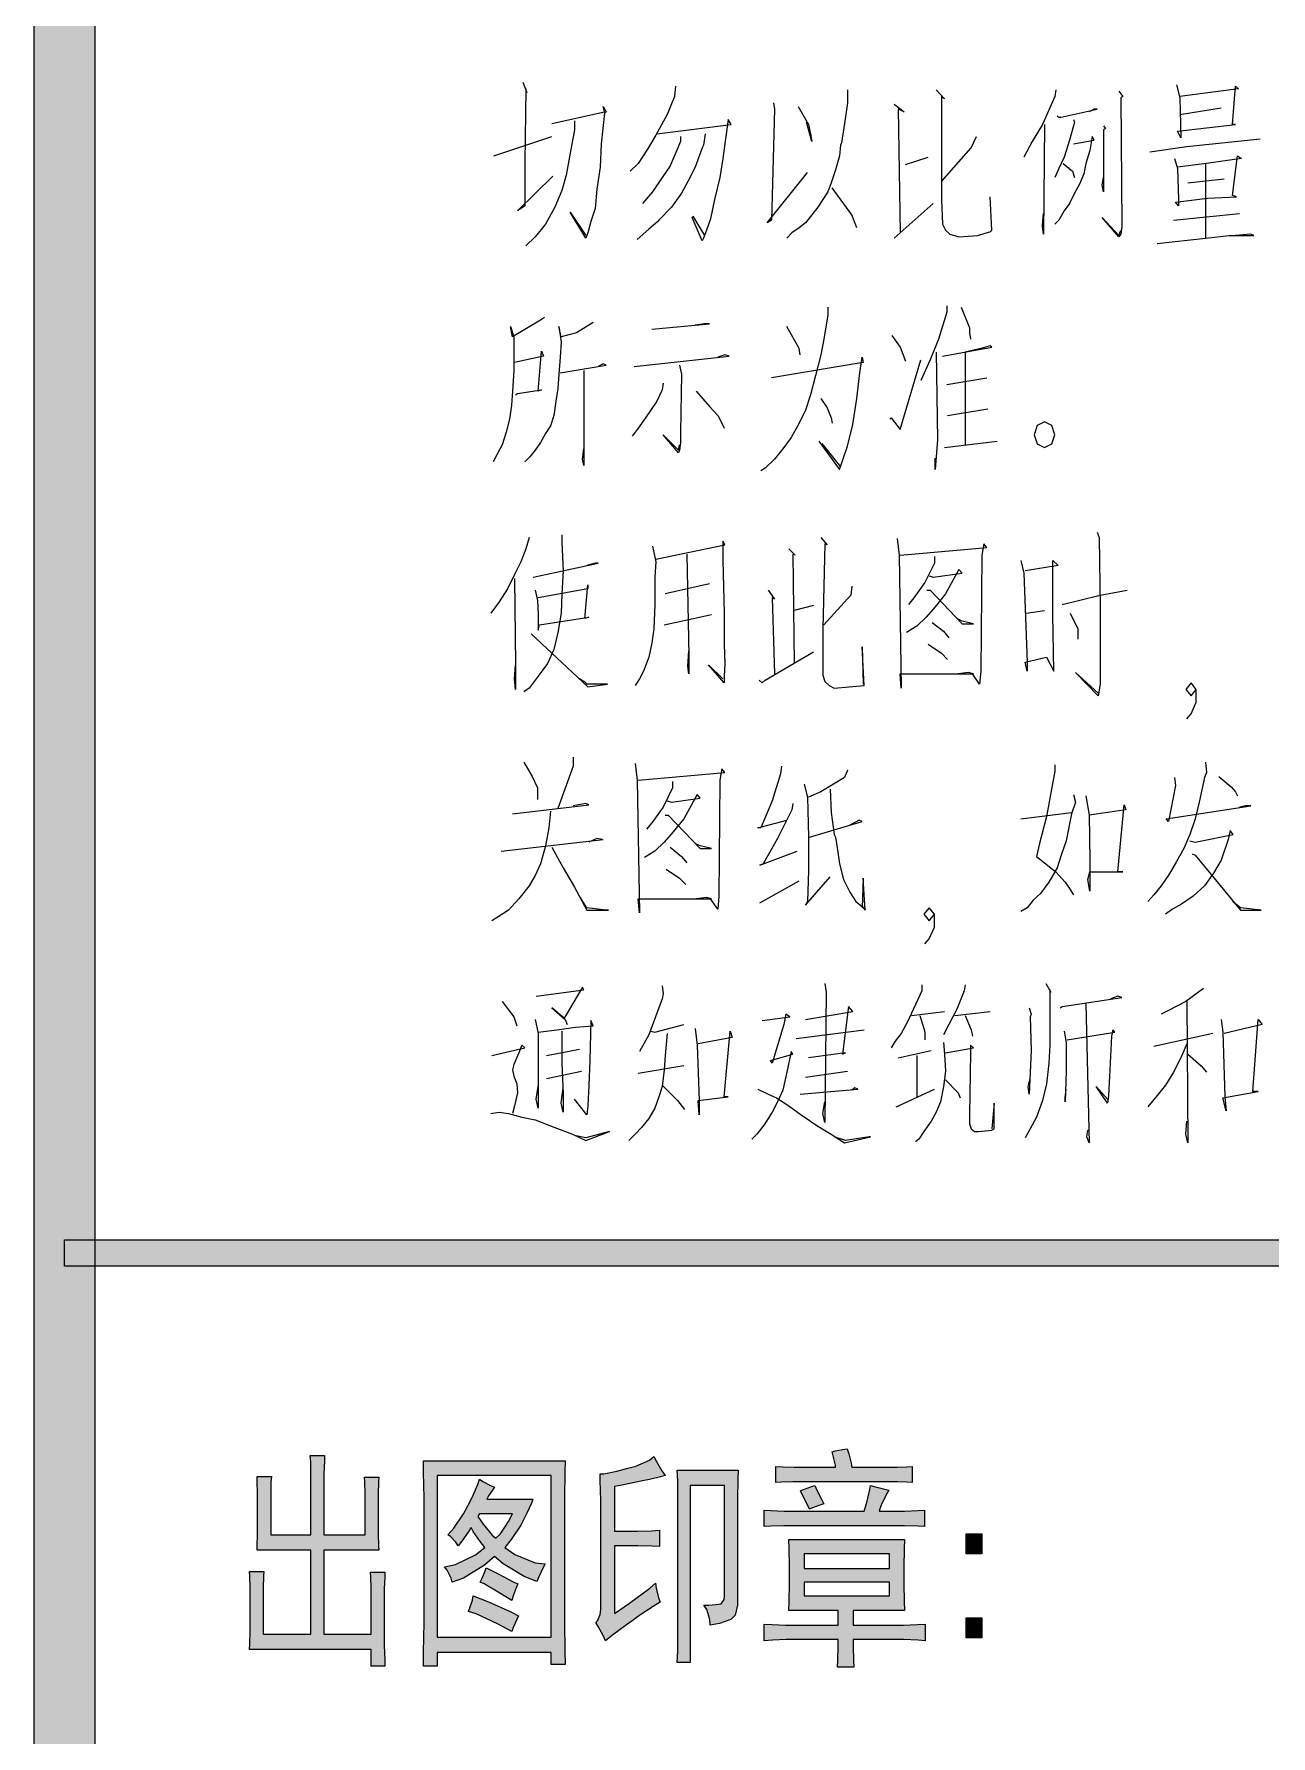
# Model space of a CAD drawing. Header units: millimetres. Extents: x 0 to 829, y 0 to 586.
# Drawn here: x 769.46 to 789.53, y 409.84 to 437.45 of the extents above; entities that cross this region are included whole.
import ezdxf

# ---------------------------------------------------------------- set-up
doc = ezdxf.new("R2010")
doc.units = ezdxf.units.MM

msp = doc.modelspace()

# ---------------------------------------------------------------- hatches: boundary and pattern name
h = msp.add_hatch(color=0)
h.dxf.hatch_style = 2
h.paths.add_polyline_path([(770.449028, 9.860139), (769.464778, 9.860139), (769.464778, 575.772139), (770.449028, 575.772139)])
h = msp.add_hatch(color=0)
h.dxf.hatch_style = 2
h.paths.add_polyline_path([(769.958667, 417.466639), (769.958667, 417.889972), (819.294639, 417.889972), (819.294639, 417.466639)])
h = msp.add_hatch(color=0)
h.dxf.hatch_style = 2
h.paths.add_polyline_path([(782.651611, 414.499778), (782.679833, 414.418639), (782.718639, 414.270472), (782.729222, 414.203444), (783.385389, 414.203444), (783.463, 414.203444), (783.62175, 414.2105), (783.706417, 414.217556), (783.706417, 413.952972), (783.62175, 413.960028), (783.466528, 413.967083), (783.395972, 413.967083), (781.8755, 413.967083), (781.773194, 413.967083), (781.586222, 413.960028), (781.4945, 413.952972), (781.4945, 414.217556), (781.607389, 414.2105), (781.790833, 414.203444), (781.861389, 414.203444), (782.461111, 414.203444), (782.461111, 414.238722), (782.432889, 414.365722), (782.408194, 414.453917), (782.457583, 414.468028), (782.577528, 414.492722)])
h = msp.add_hatch(color=0)
h.dxf.hatch_style = 2
h.paths.add_polyline_path([(773.313583, 414.055278), (773.306528, 413.960028), (773.303, 413.780111), (773.303, 413.698972), (773.303, 413.106306), (773.955639, 413.106306), (773.955639, 413.981194), (773.955639, 414.0835), (773.952111, 414.291639), (773.945056, 414.393944), (774.177889, 414.393944), (774.174361, 414.30575), (774.167306, 414.097611), (774.167306, 413.981194), (774.167306, 413.106306), (774.834056, 413.106306), (774.834056, 413.656639), (774.834056, 413.773056), (774.827, 413.967083), (774.823472, 414.041167), (775.056306, 414.041167), (775.04925, 413.967083), (775.045722, 413.766), (775.045722, 413.639), (775.045722, 413.240361), (775.045722, 413.123944), (775.04925, 412.929917), (775.056306, 412.855833), (774.167306, 412.855833), (774.167306, 411.494111), (774.932833, 411.494111), (774.932833, 412.115), (774.932833, 412.227889), (774.929306, 412.418389), (774.92225, 412.499528), (775.155083, 412.499528), (775.151556, 412.418389), (775.1445, 412.234944), (775.1445, 412.129111), (775.1445, 411.462361), (775.1445, 411.317722), (775.151556, 411.070778), (775.155083, 410.975528), (774.932833, 410.975528), (774.932833, 411.243639), (772.957278, 411.243639), (772.964333, 411.331833), (772.967861, 411.547028), (772.967861, 411.6705), (772.967861, 412.115), (772.967861, 412.242), (772.964333, 412.439556), (772.957278, 412.513639), (773.190111, 412.513639), (773.186583, 412.439556), (773.179528, 412.242), (773.179528, 412.115), (773.179528, 411.494111), (773.955639, 411.494111), (773.955639, 412.855833), (773.08075, 412.855833), (773.084278, 412.929917), (773.091333, 413.113361), (773.091333, 413.22625), (773.091333, 413.684861), (773.091333, 413.780111), (773.084278, 413.967083), (773.08075, 414.055278)])
h = msp.add_hatch(color=0)
h.paths.add_polyline_path([(778.076083, 414.30575), (778.072556, 414.122306), (778.0655, 413.713083), (778.0655, 413.490833), (778.0655, 411.906861), (778.0655, 411.677556), (778.072556, 411.226), (778.076083, 411.00375), (777.853833, 411.00375), (777.853833, 411.197778), (776.00175, 411.197778), (776.00175, 410.975528), (775.7795, 410.975528), (775.783028, 411.204833), (775.790083, 411.677556), (775.790083, 411.9245), (775.790083, 413.490833), (775.790083, 413.706028), (775.783028, 414.11525), (775.7795, 414.30575)])
h.paths.add_polyline_path([(777.853833, 411.44825), (777.853833, 414.069389), (776.00175, 414.069389), (776.00175, 411.44825)])
h = msp.add_hatch(color=0)
h.dxf.hatch_style = 2
h.paths.add_polyline_path([(779.62125, 412.012694), (779.508361, 411.945667), (779.289639, 411.801028), (779.180278, 411.723417), (779.074444, 411.645806), (778.848667, 411.48), (778.73225, 411.388278), (778.693444, 411.472944), (778.615833, 411.621111), (778.577028, 411.684611), (778.60525, 411.709306), (778.644056, 411.811611), (778.654639, 411.89275), (778.654639, 413.4485), (778.654639, 413.663694), (778.647583, 413.98825), (778.644056, 414.097611), (778.704028, 414.097611), (778.915694, 414.139944), (779.070917, 414.182278), (779.222611, 414.221083), (779.448389, 414.319861), (779.518944, 414.379833), (779.55775, 414.298694), (779.645944, 414.143472), (779.698861, 414.069389), (779.624778, 414.048222), (779.444861, 414.002361), (779.3355, 413.981194), (779.229667, 413.960028), (778.996833, 413.914167), (778.876889, 413.893), (778.876889, 413.166278), (779.141472, 413.166278), (779.247306, 413.166278), (779.480139, 413.173333), (779.607139, 413.180389), (779.607139, 412.915806), (779.490722, 412.922861), (779.257889, 412.929917), (779.141472, 412.929917), (778.876889, 412.929917), (778.876889, 411.832778), (779.120306, 411.998583), (779.451917, 412.242), (779.543639, 412.323139), (779.554222, 412.242), (779.593028, 412.086778)])
h = msp.add_hatch(color=0)
h.dxf.hatch_style = 2
h.paths.add_polyline_path([(780.884194, 414.157583), (780.880667, 414.002361), (780.873611, 413.691917), (780.873611, 413.536694), (780.873611, 412.100889), (780.873611, 411.966833), (780.838333, 411.801028), (780.803056, 411.769278), (780.767778, 411.734), (780.580806, 411.6705), (780.429111, 411.642278), (780.425583, 411.730472), (780.376194, 411.89275), (780.330333, 411.966833), (780.400889, 411.966833), (780.520833, 411.973889), (780.563167, 411.980944), (780.609028, 411.988), (780.658417, 412.055028), (780.661944, 412.115), (780.661944, 413.907111), (780.108083, 413.907111), (780.108083, 411.0355), (779.896417, 411.0355), (779.903472, 411.218944), (779.907, 411.603472), (779.907, 411.804556), (779.907, 413.490833), (779.907, 413.656639), (779.903472, 413.98825), (779.896417, 414.157583)])
h = msp.add_hatch(color=0)
h.paths.add_polyline_path([(776.933083, 413.878889), (776.897806, 413.833028), (776.837833, 413.737778), (776.809611, 413.684861), (777.553972, 413.684861), (777.532806, 413.617833), (777.458722, 413.455556), (777.409333, 413.360306), (777.359944, 413.261528), (777.204722, 413.032222), (777.098889, 412.901694), (777.264694, 412.788806), (777.592778, 412.65475), (777.755056, 412.633583), (777.71625, 412.566556), (777.649222, 412.425444), (777.621, 412.351361), (777.416389, 412.4325), (777.070667, 412.633583), (776.933083, 412.753528), (776.770806, 412.612417), (776.428611, 412.404278), (776.245167, 412.33725), (776.227528, 412.404278), (776.167556, 412.531278), (776.121694, 412.587722), (776.298083, 412.626528), (776.626167, 412.78175), (776.777861, 412.901694), (776.70025, 412.996944), (776.587361, 413.159222), (776.555611, 413.22625), (776.506222, 413.152167), (776.400389, 413.004), (776.343944, 412.929917), (776.305139, 412.989889), (776.220472, 413.078083), (776.178139, 413.106306), (776.273389, 413.212139), (776.432139, 413.444972), (776.499167, 413.5755), (776.566194, 413.7025), (776.661444, 413.921222), (776.689667, 414.009417), (776.742583, 413.974139), (776.866056, 413.907111)])
h.paths.add_polyline_path([(776.664972, 413.402639), (776.749639, 413.279167), (776.894278, 413.09925), (776.95425, 413.049861), (777.028333, 413.123944), (777.158861, 413.3215), (777.222361, 413.4485), (776.689667, 413.4485)])
h = msp.add_hatch(color=0)
h.dxf.hatch_style = 2
h.paths.add_polyline_path([(783.473583, 413.490833), (783.582944, 413.490833), (783.801667, 413.501417), (783.903972, 413.508472), (783.903972, 413.240361), (783.801667, 413.247417), (783.582944, 413.254472), (783.473583, 413.254472), (781.730861, 413.254472), (781.625028, 413.254472), (781.413361, 413.247417), (781.307528, 413.240361), (781.307528, 413.508472), (781.416889, 413.501417), (781.628556, 413.490833), (781.730861, 413.490833), (782.930306, 413.490833), (782.972639, 413.631944), (783.022028, 413.840083), (783.029083, 413.907111), (783.089056, 413.893), (783.24075, 413.854194), (783.328944, 413.833028), (783.307778, 413.794222), (783.261917, 413.709556), (783.24075, 413.663694), (783.216056, 413.614306), (783.184306, 413.529639), (783.173722, 413.490833)])
h = msp.add_hatch(color=0)
h.dxf.hatch_style = 2
h.paths.add_polyline_path([(781.896667, 413.818917), (781.946056, 413.840083), (782.062472, 413.885944), (782.1295, 413.907111), (782.16125, 413.833028), (782.235333, 413.684861), (782.274139, 413.610778), (782.207111, 413.589611), (782.090694, 413.54375), (782.041306, 413.522583), (782.0025, 413.603722), (781.928417, 413.751889)])
h = msp.add_hatch(color=0)
h.dxf.hatch_style = 2
h.paths.add_polyline_path([(784.838833, 412.795861), (784.581306, 412.795861), (784.581306, 413.123944), (784.838833, 413.123944)])
h = msp.add_hatch(color=0)
h.paths.add_polyline_path([(783.582944, 413.032222), (783.579417, 412.877), (783.572361, 412.580667), (783.572361, 412.439556), (783.572361, 412.309028), (783.579417, 412.026806), (783.582944, 411.878639), (782.750389, 411.878639), (782.750389, 411.642278), (783.463, 411.642278), (783.565306, 411.642278), (783.794611, 411.649333), (783.918083, 411.656389), (783.918083, 411.388278), (783.801667, 411.398861), (783.572361, 411.405917), (783.463, 411.405917), (782.750389, 411.405917), (782.750389, 411.293028), (782.757444, 411.070778), (782.760972, 410.961417), (782.496389, 410.961417), (782.499917, 411.070778), (782.506972, 411.293028), (782.506972, 411.405917), (781.752028, 411.405917), (781.663833, 411.405917), (781.441583, 411.398861), (781.307528, 411.388278), (781.307528, 411.656389), (781.434528, 411.649333), (781.65325, 411.642278), (781.741444, 411.642278), (782.506972, 411.642278), (782.506972, 411.878639), (781.706167, 411.878639), (781.713222, 412.026806), (781.71675, 412.316083), (781.71675, 412.457194), (781.71675, 412.598306), (781.713222, 412.884056), (781.706167, 413.032222)])
h.paths.add_polyline_path([(783.339528, 412.5595), (783.339528, 412.795861), (781.953111, 412.795861), (781.953111, 412.5595)])
h.paths.add_polyline_path([(783.339528, 412.115), (783.339528, 412.33725), (781.953111, 412.33725), (781.953111, 412.115)])
h = msp.add_hatch(color=0)
h.dxf.hatch_style = 2
h.paths.add_polyline_path([(776.799028, 412.573611), (776.989528, 412.471306), (777.243528, 412.33725), (777.310556, 412.309028), (777.282333, 412.249056), (777.232944, 412.115), (777.211778, 412.040917), (777.021278, 412.160861), (776.767278, 412.309028), (776.70025, 412.33725), (776.728472, 412.390167), (776.777861, 412.506583)])
h = msp.add_hatch(color=0)
h.dxf.hatch_style = 2
h.paths.add_polyline_path([(776.587361, 412.115), (776.834306, 412.01975), (777.197667, 411.857472), (777.321139, 411.790444), (777.292917, 411.730472), (777.236472, 411.603472), (777.211778, 411.536444), (776.982472, 411.663444), (776.633222, 411.825722), (776.50975, 411.864528), (776.534444, 411.9245), (776.57325, 412.047972)])
h = msp.add_hatch(color=0)
h.dxf.hatch_style = 2
h.paths.add_polyline_path([(784.838833, 411.434139), (784.581306, 411.434139), (784.581306, 411.758694), (784.838833, 411.758694)])

# ---------------------------------------------------------------- linework, layer by layer
at = {"color": 0, "lineweight": 0}
for points in [[(770.449028, 9.860139), (769.464778, 9.860139), (769.464778, 575.772139), (770.449028, 575.772139)], [(786.020639, 430.953333), (785.97125, 431.1015), (785.854833, 431.161472), (785.734889, 431.1015), (785.6855, 430.953333), (785.734889, 430.805167), (785.854833, 430.745194), (785.97125, 430.805167)], [(769.958667, 417.466639), (769.958667, 417.889972), (819.294639, 417.889972), (819.294639, 417.466639)], [(782.651611, 414.499778), (782.679833, 414.418639), (782.718639, 414.270472), (782.729222, 414.203444), (783.385389, 414.203444), (783.463, 414.203444), (783.62175, 414.2105), (783.706417, 414.217556), (783.706417, 413.952972), (783.62175, 413.960028), (783.466528, 413.967083), (783.395972, 413.967083), (781.8755, 413.967083), (781.773194, 413.967083), (781.586222, 413.960028), (781.4945, 413.952972), (781.4945, 414.217556), (781.607389, 414.2105), (781.790833, 414.203444), (781.861389, 414.203444), (782.461111, 414.203444), (782.461111, 414.238722), (782.432889, 414.365722), (782.408194, 414.453917), (782.457583, 414.468028), (782.577528, 414.492722)], [(773.313583, 414.055278), (773.306528, 413.960028), (773.303, 413.780111), (773.303, 413.698972), (773.303, 413.106306), (773.955639, 413.106306), (773.955639, 413.981194), (773.955639, 414.0835), (773.952111, 414.291639), (773.945056, 414.393944), (774.177889, 414.393944), (774.174361, 414.30575), (774.167306, 414.097611), (774.167306, 413.981194), (774.167306, 413.106306), (774.834056, 413.106306), (774.834056, 413.656639), (774.834056, 413.773056), (774.827, 413.967083), (774.823472, 414.041167), (775.056306, 414.041167), (775.04925, 413.967083), (775.045722, 413.766), (775.045722, 413.639), (775.045722, 413.240361), (775.045722, 413.123944), (775.04925, 412.929917), (775.056306, 412.855833), (774.167306, 412.855833), (774.167306, 411.494111), (774.932833, 411.494111), (774.932833, 412.115), (774.932833, 412.227889), (774.929306, 412.418389), (774.92225, 412.499528), (775.155083, 412.499528), (775.151556, 412.418389), (775.1445, 412.234944), (775.1445, 412.129111), (775.1445, 411.462361), (775.1445, 411.317722), (775.151556, 411.070778), (775.155083, 410.975528), (774.932833, 410.975528), (774.932833, 411.243639), (772.957278, 411.243639), (772.964333, 411.331833), (772.967861, 411.547028), (772.967861, 411.6705), (772.967861, 412.115), (772.967861, 412.242), (772.964333, 412.439556), (772.957278, 412.513639), (773.190111, 412.513639), (773.186583, 412.439556), (773.179528, 412.242), (773.179528, 412.115), (773.179528, 411.494111), (773.955639, 411.494111), (773.955639, 412.855833), (773.08075, 412.855833), (773.084278, 412.929917), (773.091333, 413.113361), (773.091333, 413.22625), (773.091333, 413.684861), (773.091333, 413.780111), (773.084278, 413.967083), (773.08075, 414.055278)], [(778.076083, 414.30575), (778.072556, 414.122306), (778.0655, 413.713083), (778.0655, 413.490833), (778.0655, 411.906861), (778.0655, 411.677556), (778.072556, 411.226), (778.076083, 411.00375), (777.853833, 411.00375), (777.853833, 411.197778), (776.00175, 411.197778), (776.00175, 410.975528), (775.7795, 410.975528), (775.783028, 411.204833), (775.790083, 411.677556), (775.790083, 411.9245), (775.790083, 413.490833), (775.790083, 413.706028), (775.783028, 414.11525), (775.7795, 414.30575)], [(779.62125, 412.012694), (779.508361, 411.945667), (779.289639, 411.801028), (779.180278, 411.723417), (779.074444, 411.645806), (778.848667, 411.48), (778.73225, 411.388278), (778.693444, 411.472944), (778.615833, 411.621111), (778.577028, 411.684611), (778.60525, 411.709306), (778.644056, 411.811611), (778.654639, 411.89275), (778.654639, 413.4485), (778.654639, 413.663694), (778.647583, 413.98825), (778.644056, 414.097611), (778.704028, 414.097611), (778.915694, 414.139944), (779.070917, 414.182278), (779.222611, 414.221083), (779.448389, 414.319861), (779.518944, 414.379833), (779.55775, 414.298694), (779.645944, 414.143472), (779.698861, 414.069389), (779.624778, 414.048222), (779.444861, 414.002361), (779.3355, 413.981194), (779.229667, 413.960028), (778.996833, 413.914167), (778.876889, 413.893), (778.876889, 413.166278), (779.141472, 413.166278), (779.247306, 413.166278), (779.480139, 413.173333), (779.607139, 413.180389), (779.607139, 412.915806), (779.490722, 412.922861), (779.257889, 412.929917), (779.141472, 412.929917), (778.876889, 412.929917), (778.876889, 411.832778), (779.120306, 411.998583), (779.451917, 412.242), (779.543639, 412.323139), (779.554222, 412.242), (779.593028, 412.086778)], [(780.884194, 414.157583), (780.880667, 414.002361), (780.873611, 413.691917), (780.873611, 413.536694), (780.873611, 412.100889), (780.873611, 411.966833), (780.838333, 411.801028), (780.803056, 411.769278), (780.767778, 411.734), (780.580806, 411.6705), (780.429111, 411.642278), (780.425583, 411.730472), (780.376194, 411.89275), (780.330333, 411.966833), (780.400889, 411.966833), (780.520833, 411.973889), (780.563167, 411.980944), (780.609028, 411.988), (780.658417, 412.055028), (780.661944, 412.115), (780.661944, 413.907111), (780.108083, 413.907111), (780.108083, 411.0355), (779.896417, 411.0355), (779.903472, 411.218944), (779.907, 411.603472), (779.907, 411.804556), (779.907, 413.490833), (779.907, 413.656639), (779.903472, 413.98825), (779.896417, 414.157583)], [(777.853833, 411.44825), (777.853833, 414.069389), (776.00175, 414.069389), (776.00175, 411.44825)], [(776.933083, 413.878889), (776.897806, 413.833028), (776.837833, 413.737778), (776.809611, 413.684861), (777.553972, 413.684861), (777.532806, 413.617833), (777.458722, 413.455556), (777.409333, 413.360306), (777.359944, 413.261528), (777.204722, 413.032222), (777.098889, 412.901694), (777.264694, 412.788806), (777.592778, 412.65475), (777.755056, 412.633583), (777.71625, 412.566556), (777.649222, 412.425444), (777.621, 412.351361), (777.416389, 412.4325), (777.070667, 412.633583), (776.933083, 412.753528), (776.770806, 412.612417), (776.428611, 412.404278), (776.245167, 412.33725), (776.227528, 412.404278), (776.167556, 412.531278), (776.121694, 412.587722), (776.298083, 412.626528), (776.626167, 412.78175), (776.777861, 412.901694), (776.70025, 412.996944), (776.587361, 413.159222), (776.555611, 413.22625), (776.506222, 413.152167), (776.400389, 413.004), (776.343944, 412.929917), (776.305139, 412.989889), (776.220472, 413.078083), (776.178139, 413.106306), (776.273389, 413.212139), (776.432139, 413.444972), (776.499167, 413.5755), (776.566194, 413.7025), (776.661444, 413.921222), (776.689667, 414.009417), (776.742583, 413.974139), (776.866056, 413.907111)], [(783.473583, 413.490833), (783.582944, 413.490833), (783.801667, 413.501417), (783.903972, 413.508472), (783.903972, 413.240361), (783.801667, 413.247417), (783.582944, 413.254472), (783.473583, 413.254472), (781.730861, 413.254472), (781.625028, 413.254472), (781.413361, 413.247417), (781.307528, 413.240361), (781.307528, 413.508472), (781.416889, 413.501417), (781.628556, 413.490833), (781.730861, 413.490833), (782.930306, 413.490833), (782.972639, 413.631944), (783.022028, 413.840083), (783.029083, 413.907111), (783.089056, 413.893), (783.24075, 413.854194), (783.328944, 413.833028), (783.307778, 413.794222), (783.261917, 413.709556), (783.24075, 413.663694), (783.216056, 413.614306), (783.184306, 413.529639), (783.173722, 413.490833)], [(781.896667, 413.818917), (781.946056, 413.840083), (782.062472, 413.885944), (782.1295, 413.907111), (782.16125, 413.833028), (782.235333, 413.684861), (782.274139, 413.610778), (782.207111, 413.589611), (782.090694, 413.54375), (782.041306, 413.522583), (782.0025, 413.603722), (781.928417, 413.751889)], [(776.664972, 413.402639), (776.749639, 413.279167), (776.894278, 413.09925), (776.95425, 413.049861), (777.028333, 413.123944), (777.158861, 413.3215), (777.222361, 413.4485), (776.689667, 413.4485)], [(784.838833, 412.795861), (784.581306, 412.795861), (784.581306, 413.123944), (784.838833, 413.123944)], [(783.582944, 413.032222), (783.579417, 412.877), (783.572361, 412.580667), (783.572361, 412.439556), (783.572361, 412.309028), (783.579417, 412.026806), (783.582944, 411.878639), (782.750389, 411.878639), (782.750389, 411.642278), (783.463, 411.642278), (783.565306, 411.642278), (783.794611, 411.649333), (783.918083, 411.656389), (783.918083, 411.388278), (783.801667, 411.398861), (783.572361, 411.405917), (783.463, 411.405917), (782.750389, 411.405917), (782.750389, 411.293028), (782.757444, 411.070778), (782.760972, 410.961417), (782.496389, 410.961417), (782.499917, 411.070778), (782.506972, 411.293028), (782.506972, 411.405917), (781.752028, 411.405917), (781.663833, 411.405917), (781.441583, 411.398861), (781.307528, 411.388278), (781.307528, 411.656389), (781.434528, 411.649333), (781.65325, 411.642278), (781.741444, 411.642278), (782.506972, 411.642278), (782.506972, 411.878639), (781.706167, 411.878639), (781.713222, 412.026806), (781.71675, 412.316083), (781.71675, 412.457194), (781.71675, 412.598306), (781.713222, 412.884056), (781.706167, 413.032222)], [(783.339528, 412.5595), (783.339528, 412.795861), (781.953111, 412.795861), (781.953111, 412.5595)], [(776.799028, 412.573611), (776.989528, 412.471306), (777.243528, 412.33725), (777.310556, 412.309028), (777.282333, 412.249056), (777.232944, 412.115), (777.211778, 412.040917), (777.021278, 412.160861), (776.767278, 412.309028), (776.70025, 412.33725), (776.728472, 412.390167), (776.777861, 412.506583)], [(783.339528, 412.115), (783.339528, 412.33725), (781.953111, 412.33725), (781.953111, 412.115)], [(776.587361, 412.115), (776.834306, 412.01975), (777.197667, 411.857472), (777.321139, 411.790444), (777.292917, 411.730472), (777.236472, 411.603472), (777.211778, 411.536444), (776.982472, 411.663444), (776.633222, 411.825722), (776.50975, 411.864528), (776.534444, 411.9245), (776.57325, 412.047972)], [(784.838833, 411.434139), (784.581306, 411.434139), (784.581306, 411.758694), (784.838833, 411.758694)]]:
    msp.add_lwpolyline(points, close=True, dxfattribs=at)
for points in [[(777.391694, 436.671861), (777.458722, 436.506056), (777.441083, 436.566028), (777.426972, 435.377167), (777.426972, 434.664556), (777.307028, 434.583417), (777.878528, 435.147861)], [(779.868194, 436.608361), (779.850556, 436.442556), (779.734139, 436.14975), (779.550694, 435.814611), (779.416639, 435.585306), (779.264944, 435.356), (779.130889, 435.229)], [(782.658667, 436.548389), (782.658667, 436.379056), (782.658667, 436.336722), (782.609278, 436.001583), (782.559889, 435.691139), (782.54225, 435.648806), (782.528139, 435.479472), (782.461111, 435.250167), (782.394083, 435.042028), (782.341167, 434.893861), (782.260028, 434.770389), (782.175361, 434.643389), (782.076583, 434.519917), (781.974278, 434.392917), (781.8755, 434.30825), (781.755556, 434.227111), (781.674417, 434.142444)], [(784.098, 436.548389), (784.232056, 436.400222), (784.182667, 436.442556), (784.182667, 436.001583), (784.182667, 435.564139), (784.182667, 435.1655), (784.182667, 434.872694), (784.182667, 434.855056), (784.182667, 434.770389), (784.200306, 434.37175), (784.249694, 434.269444), (784.316722, 434.205944), (784.464889, 434.163611), (784.768278, 434.184778), (784.983472, 434.248278), (785.001111, 434.269444), (784.969361, 434.812722)], [(786.038278, 436.548389), (786.020639, 436.442556), (785.819556, 435.983944), (785.65375, 435.712306), (785.519694, 435.458306)], [(787.057806, 436.527222), (787.124833, 436.442556), (787.093083, 436.421389), (787.107194, 434.350583), (787.107194, 434.329417), (787.093083, 434.205944), (787.057806, 434.163611), (786.789694, 434.477583), (787.057806, 434.184778), (787.093083, 434.269444)], [(787.996194, 436.629528), (788.045583, 436.421389), (788.063222, 435.772278), (788.010306, 435.878111), (788.948694, 435.983944), (788.899306, 435.983944), (788.948694, 436.608361), (788.998083, 436.566028), (788.045583, 436.442556)], [(777.860889, 436.001583), (778.714611, 436.192083), (778.696972, 436.27675), (778.746361, 436.192083), (778.714611, 436.170917), (778.661694, 435.669972), (778.647583, 435.2925), (778.594667, 434.936194), (778.562917, 434.622222), (778.495889, 434.414083), (778.4465, 434.227111), (778.411222, 434.142444), (778.16075, 434.56225), (778.411222, 434.184778)], [(781.455694, 436.336722), (781.473333, 436.234417), (781.423944, 434.43525), (781.356917, 434.392917), (782.009556, 435.207833)], [(781.857861, 436.27675), (782.023667, 435.983944), (782.058944, 435.835778), (782.076583, 435.712306), (781.991917, 436.02275)], [(783.413611, 436.315556), (783.579417, 436.192083), (783.480639, 436.234417), (783.512389, 434.227111), (783.413611, 434.142444), (784.048611, 434.706889)], [(788.045583, 436.14975), (788.715861, 436.255583)], [(778.227778, 436.043917), (778.227778, 435.899278), (778.16075, 435.521806), (778.093722, 435.1655), (778.026694, 434.915028), (777.910278, 434.643389), (777.758583, 434.37175), (777.592778, 434.163611), (777.441083, 434.018972)], [(779.564806, 435.835778), (780.771306, 435.983944), (780.721917, 436.065083), (780.686639, 435.793444), (780.63725, 435.437139), (780.587861, 435.126694), (780.503194, 434.770389), (780.436167, 434.456417), (780.369139, 434.269444), (780.31975, 434.142444), (780.302111, 434.100111), (780.136306, 434.477583), (780.150417, 434.49875), (780.337389, 434.184778)], [(785.854833, 435.983944), (785.837194, 434.205944), (785.819556, 434.329417), (785.819556, 434.350583), (785.837194, 434.541083)], [(786.324028, 436.065083), (786.338139, 436.02275), (786.257, 435.729944), (786.172333, 435.458306), (786.087667, 435.271333), (786.020639, 435.126694)], [(786.055917, 436.128583), (786.087667, 436.107417), (786.122944, 436.107417), (786.708556, 436.234417), (786.655639, 436.234417), (786.5745, 436.192083)], [(776.9225, 435.479472), (777.860889, 435.793444)], [(780.3515, 435.835778), (780.31975, 435.648806), (780.302111, 435.606472), (780.185694, 435.2925), (780.069278, 435.063194), (779.966972, 434.872694), (779.801167, 434.643389), (779.600083, 434.43525), (779.582444, 434.414083), (779.434278, 434.290611), (779.247306, 434.121278)], [(779.949333, 435.793444), (779.949333, 435.712306), (779.783528, 435.313667), (779.649472, 435.126694), (779.497778, 434.893861), (779.331972, 434.706889)], [(784.182667, 435.063194), (784.665972, 435.606472), (784.750639, 435.793444)], [(786.324028, 435.669972), (786.655639, 435.729944), (786.623889, 435.793444), (786.588611, 435.564139), (786.525111, 435.356), (786.489833, 435.186667), (786.422806, 435.020861), (786.338139, 434.872694), (786.257, 434.706889), (786.172333, 434.583417), (786.087667, 434.43525), (786.020639, 434.37175)], [(786.807333, 435.962778), (786.842611, 435.920444), (786.807333, 435.899278), (786.807333, 434.893861), (786.789694, 434.999694), (786.807333, 435.126694)], [(787.55875, 435.542972), (788.162, 435.627639), (789.350861, 435.751111)], [(783.597056, 435.334833), (783.963944, 435.458306)], [(787.960917, 435.437139), (788.010306, 435.271333), (788.027944, 434.770389), (788.027944, 434.664556), (787.978556, 434.728056), (788.497139, 434.791556), (788.966333, 434.812722), (788.899306, 434.833889), (788.980444, 435.479472), (789.047472, 435.437139), (788.4795, 435.356), (788.010306, 435.2925)], [(786.154694, 435.356), (786.306389, 435.229), (786.338139, 435.126694)], [(788.461861, 435.356), (788.461861, 434.142444)], [(782.810361, 434.30825), (782.725694, 434.519917), (782.408194, 434.957361)], [(788.179639, 435.042028), (788.76525, 435.105528)], [(787.943278, 434.43525), (789.015722, 434.541083)], [(787.678694, 434.057778), (788.461861, 434.142444), (788.846389, 434.184778), (789.248556, 434.184778), (789.199167, 434.205944), (788.948694, 434.184778)], [(782.341167, 433.024139), (782.341167, 432.897139), (782.274139, 432.502028), (782.22475, 432.248028), (782.140083, 431.916417), (782.058944, 431.602444), (781.974278, 431.351972), (781.8755, 431.140306), (781.741444, 430.911), (781.607389, 430.724028), (781.473333, 430.554694), (781.321639, 430.410056), (781.254611, 430.367722)], [(784.267333, 433.045306), (784.267333, 432.939472), (784.133278, 432.502028), (783.999222, 432.166889), (783.847528, 431.83175)], [(784.500167, 433.024139), (784.634222, 432.689), (784.634222, 432.604333), (784.651861, 432.502028)], [(777.744472, 432.854806), (777.677444, 432.812472), (777.225889, 432.540833), (777.190611, 432.710167), (777.243528, 432.540833), (777.243528, 431.997556), (777.225889, 431.662417), (777.20825, 431.433111), (777.1765, 431.203806), (777.123583, 430.995667), (777.056556, 430.787528), (776.975417, 430.639361), (776.908389, 430.515889)], [(778.531167, 432.773667), (778.263056, 432.604333), (778.012583, 432.540833), (777.977306, 432.710167), (778.012583, 432.459694), (777.994944, 432.209222), (777.977306, 431.937583), (777.959667, 431.70475), (777.927917, 431.496611), (777.892639, 431.267306), (777.84325, 431.097972), (777.758583, 430.9745), (777.677444, 430.826333), (777.592778, 430.702861), (777.508111, 430.597028), (777.426972, 430.515889)], [(779.483667, 432.667833), (780.418528, 432.7525), (780.337389, 432.7525), (780.185694, 432.731333)], [(781.889611, 432.248028), (781.8755, 432.353861), (781.674417, 432.710167)], [(783.378333, 432.562), (783.512389, 432.375028), (783.597056, 432.145722)], [(784.200306, 432.226861), (785.001111, 432.375028), (784.969361, 432.396194), (784.817667, 432.353861), (784.567194, 432.290361), (784.567194, 430.787528)], [(777.275278, 431.602444), (777.307028, 431.623611), (777.695083, 431.683583), (777.642167, 431.662417), (777.695083, 432.311528), (777.726833, 432.226861), (777.257639, 432.124556)], [(777.994944, 431.955222), (778.746361, 432.082222), (778.696972, 432.103389), (778.612306, 432.061056)], [(779.197917, 432.061056), (780.736028, 432.226861), (780.669, 432.248028), (780.552583, 432.209222)], [(782.193, 430.8475), (782.492861, 430.431222), (782.528139, 430.388889), (782.658667, 430.766361), (782.743333, 431.119139), (782.810361, 431.538944), (782.85975, 431.955222), (782.895028, 432.209222), (782.912667, 432.124556), (781.423944, 431.874083)], [(783.346583, 431.203806), (783.364222, 431.224972), (783.512389, 431.038), (783.847528, 432.166889)], [(784.098, 432.290361), (784.115639, 430.868667), (784.098, 430.597028), (784.080361, 430.388889), (784.080361, 430.575861)], [(778.379472, 431.997556), (778.379472, 430.452389), (778.361833, 430.554694), (778.379472, 430.724028)], [(779.935222, 432.082222), (779.966972, 431.937583), (779.949333, 430.995667), (779.949333, 430.826333), (779.935222, 430.702861), (779.917583, 430.660528), (779.667111, 430.953333), (779.917583, 430.702861), (779.935222, 430.787528)], [(784.267333, 431.76825), (784.916444, 431.874083)], [(779.667111, 431.789417), (779.649472, 431.683583), (779.564806, 431.496611), (779.381361, 431.224972), (779.264944, 431.059167), (779.166167, 430.932167)], [(780.203333, 431.662417), (780.418528, 431.411944), (780.552583, 431.267306), (780.619611, 431.140306), (780.654889, 431.059167)], [(782.22475, 431.538944), (782.327056, 431.390778), (782.394083, 431.224972), (782.408194, 431.140306)], [(784.281444, 431.267306), (784.934083, 431.373139)], [(782.242389, 430.808694), (782.54225, 430.431222), (782.528139, 430.431222)], [(784.232056, 430.745194), (785.085778, 430.8475)], [(786.708556, 429.372889), (786.740306, 429.288222), (786.757944, 428.141694), (786.757944, 427.429083), (786.757944, 426.906972), (786.722667, 426.72), (786.355778, 427.093944), (786.722667, 426.758806)], [(777.494, 429.288222), (777.441083, 429.10125), (777.359944, 428.893111), (777.257639, 428.684972), (777.141222, 428.452139), (777.007167, 428.244), (776.873111, 428.057028)], [(778.026694, 429.330556), (778.026694, 429.207083), (778.044333, 428.744944), (778.026694, 428.371), (778.012583, 428.057028), (777.959667, 427.743056), (777.892639, 427.471417), (777.793861, 427.242111), (777.642167, 427.033972), (777.494, 426.843472), (777.409333, 426.779972)], [(779.497778, 429.143583), (779.550694, 428.893111), (779.533056, 428.642639), (779.533056, 428.201667), (779.515417, 427.806556), (779.483667, 427.57725), (779.434278, 427.344417), (779.349611, 427.115111), (779.282583, 426.991639), (779.215556, 426.885806)], [(779.550694, 428.935444), (780.669, 429.16475), (780.63725, 429.22825), (780.63725, 428.914278), (780.654889, 428.057028), (780.654889, 427.616056), (780.654889, 427.556083), (780.669, 427.242111), (780.654889, 427.033972), (780.654889, 426.928139), (780.400889, 427.220944), (780.63725, 426.991639)], [(781.706167, 429.10125), (781.808472, 428.998944), (781.773194, 429.016583), (781.790833, 427.242111)], [(782.22475, 429.288222), (782.327056, 429.16475), (782.291778, 429.185917), (782.260028, 427.806556), (782.260028, 427.220944), (782.260028, 427.051611), (782.291778, 426.949306), (782.358806, 426.885806), (782.443472, 426.843472), (782.926778, 426.885806), (782.895028, 427.51375), (782.912667, 426.906972)], [(783.463, 429.270583), (783.49475, 428.998944), (783.530028, 426.843472), (783.512389, 427.072778), (784.70125, 427.072778), (784.616583, 427.093944), (784.450778, 427.072778)], [(783.512389, 428.998944), (784.916444, 429.122417), (784.867056, 429.185917), (784.835306, 428.998944), (784.817667, 427.115111), (784.800028, 426.906972), (784.683611, 427.072778)], [(777.561028, 428.642639), (778.612306, 428.871944), (778.562917, 428.871944), (778.428861, 428.829611)], [(780.051639, 429.016583), (780.083389, 427.365583), (780.083389, 427.072778), (780.069278, 427.199778), (780.083389, 427.45025)], [(784.06625, 428.977778), (784.06625, 428.871944), (783.914556, 428.557972), (783.731111, 428.3075), (783.646444, 428.201667)], [(785.470306, 428.914278), (785.519694, 428.706139), (785.569083, 427.263278), (785.569083, 427.115111), (785.537333, 427.263278), (785.886583, 427.344417), (786.006528, 427.115111), (785.988889, 428.035861), (785.988889, 428.914278), (786.073556, 428.829611), (785.537333, 428.744944)], [(777.257639, 428.621472), (777.275278, 427.220944), (777.275278, 426.822306), (777.257639, 426.991639), (777.275278, 427.220944)], [(777.592778, 428.4345), (777.628056, 428.265167), (777.642167, 428.035861), (777.642167, 427.785389), (777.659806, 427.870056), (778.464139, 427.993528), (778.397111, 427.972361), (778.4465, 428.515639), (778.4465, 428.452139), (777.642167, 428.3075)], [(780.418528, 428.536806), (779.698861, 428.371)], [(783.981583, 428.663806), (784.048611, 428.642639), (784.517806, 428.706139), (784.464889, 428.766111), (784.249694, 428.371), (784.080361, 428.162861), (783.932194, 427.993528), (783.7805, 427.848889), (783.614694, 427.743056)], [(781.371028, 428.4345), (781.473333, 428.286333), (781.438056, 428.3075), (781.473333, 427.072778)], [(782.725694, 428.494472), (782.711583, 428.349833), (782.274139, 427.870056)], [(783.946306, 428.4345), (783.999222, 428.4345), (784.517806, 427.887694), (784.70125, 427.887694), (784.517806, 427.930028), (784.433139, 427.972361)], [(786.137056, 428.201667), (786.757944, 428.349833), (787.191861, 428.4345)], [(779.68475, 427.870056), (780.453806, 428.035861)], [(782.108333, 428.1805), (781.790833, 428.099361)], [(785.554972, 428.057028), (785.854833, 428.099361)], [(786.271111, 428.057028), (786.391056, 427.806556), (786.391056, 427.637222)], [(777.52575, 427.721889), (778.4465, 426.864639), (778.764, 426.906972), (778.428861, 426.906972), (778.411222, 426.928139), (778.312444, 426.991639)], [(784.030972, 427.908861), (784.214417, 427.764222), (784.299083, 427.658389)], [(781.222861, 426.970472), (781.27225, 426.928139), (781.321639, 426.970472), (782.108333, 427.429083)], [(783.963944, 427.556083), (784.182667, 427.407917), (784.281444, 427.305611)], [(788.162, 426.342528), (788.229028, 426.427194), (788.313694, 426.614167), (788.313694, 426.822306), (788.229028, 426.928139), (788.144361, 426.822306), (788.229028, 426.72), (788.313694, 426.822306)], [(777.409333, 425.6405), (777.543389, 425.411194), (777.628056, 425.224222), (777.628056, 425.033722)], [(778.210139, 425.725167), (778.210139, 425.577), (777.959667, 424.889083)], [(779.215556, 425.619333), (779.247306, 425.347694), (779.282583, 423.19575), (779.264944, 423.425056), (780.453806, 423.425056), (780.369139, 423.446222), (780.203333, 423.425056)], [(779.264944, 425.347694), (780.669, 425.474694), (780.619611, 425.534667), (780.587861, 425.347694), (780.570222, 423.467389), (780.552583, 423.25925), (780.436167, 423.425056)], [(781.58975, 425.577), (781.572111, 425.453528), (781.438056, 425.012556), (781.254611, 424.575111), (781.205222, 424.575111), (781.674417, 424.698583)], [(782.658667, 425.5135), (782.609278, 425.390028), (782.22475, 425.160722), (782.023667, 425.076056)], [(786.020639, 425.598167), (786.020639, 425.495861), (785.886583, 424.762083), (785.770167, 424.324639), (785.720778, 424.112972), (785.854833, 424.010667), (786.038278, 423.8625), (786.189972, 423.696694), (786.257, 423.590861), (786.324028, 423.488556)], [(788.461861, 425.6405), (788.4795, 425.474694), (788.44775, 425.390028), (788.363083, 424.991389), (788.296056, 424.71975), (788.211389, 424.469278), (788.112611, 424.239972), (787.996194, 424.031833), (787.87625, 423.823694), (787.745722, 423.633194), (787.625778, 423.488556), (787.527, 423.382722)], [(779.818806, 425.326528), (779.818806, 425.224222), (779.667111, 424.91025), (779.483667, 424.659778), (779.399, 424.553944)], [(781.956639, 425.284194), (782.009556, 425.076056), (782.023667, 424.426944), (782.023667, 423.883667), (782.009556, 423.382722), (781.974278, 423.319222), (782.376444, 423.781361)], [(782.376444, 425.203056), (782.394083, 424.825583), (782.443472, 424.469278), (782.461111, 424.426944), (782.492861, 424.218806), (782.528139, 423.9895), (782.591639, 423.739028), (782.693944, 423.530889), (782.792722, 423.382722), (782.895028, 423.298056), (782.944417, 423.238083), (782.912667, 423.760194), (782.895028, 423.276889)], [(787.960917, 425.390028), (787.978556, 425.263028), (787.862139, 424.677417), (787.826861, 424.71975), (789.199167, 424.931417), (789.1145, 424.931417), (789.015722, 424.91025)], [(788.680583, 425.411194), (788.881667, 425.241861), (788.948694, 425.160722), (788.980444, 425.097222)], [(777.225889, 424.804417), (778.464139, 424.949056), (778.411222, 424.970222), (778.210139, 424.931417)], [(779.734139, 425.012556), (779.801167, 424.991389), (780.270361, 425.054889), (780.217444, 425.118389), (780.00225, 424.71975), (779.832917, 424.511611), (779.68475, 424.345806), (779.533056, 424.197639), (779.36725, 424.095333)], [(781.773194, 424.970222), (781.755556, 424.867917), (781.522722, 424.405778), (781.289889, 423.9895), (781.236972, 423.968333), (781.840222, 424.197639)], [(786.324028, 425.118389), (786.355778, 424.991389), (786.28875, 424.804417), (786.204083, 424.366972), (786.122944, 424.134139), (786.055917, 423.926), (786.020639, 423.8625), (785.921861, 423.696694), (785.787806, 423.509722), (785.671389, 423.403889), (785.569083, 423.276889), (785.470306, 423.216917)], [(786.525111, 425.097222), (786.5745, 424.78325), (786.588611, 424.053), (786.588611, 423.548528), (786.556861, 423.739028), (786.588611, 423.8625), (787.124833, 423.8625), (787.040167, 423.8625), (787.142472, 424.949056), (787.174222, 424.867917), (786.5745, 424.78325)], [(777.84325, 424.84675), (777.8115, 424.575111), (777.758583, 424.282306), (777.677444, 423.9895), (777.592778, 423.802528), (777.494, 423.633194), (777.324667, 423.425056), (777.158861, 423.238083), (776.989528, 423.13225), (776.89075, 423.06875)], [(779.698861, 424.78325), (779.751778, 424.78325), (780.270361, 424.239972), (780.453806, 424.239972), (780.270361, 424.282306), (780.185694, 424.324639)], [(782.041306, 424.426944), (782.895028, 424.677417), (782.845639, 424.698583), (782.693944, 424.617444)], [(785.470306, 424.71975), (786.28875, 424.825583)], [(777.042444, 424.197639), (778.696972, 424.388139)], [(778.679333, 424.388139), (778.594667, 424.405778), (778.464139, 424.345806)], [(788.211389, 424.366972), (788.296056, 424.345806), (788.913417, 424.469278), (788.864028, 424.532778), (788.832278, 424.388139), (788.715861, 424.053), (788.595917, 423.841333), (788.44775, 423.633194), (788.264306, 423.467389), (788.077333, 423.340389), (787.929167, 423.25925), (787.81275, 423.174583)], [(777.860889, 424.261139), (778.044333, 423.926), (778.227778, 423.612028), (778.428861, 423.238083), (778.781639, 423.238083), (778.746361, 423.238083), (778.428861, 423.276889), (778.312444, 423.467389)], [(779.783528, 424.261139), (779.966972, 424.112972), (780.051639, 424.010667)], [(788.246667, 424.155306), (788.296056, 424.134139), (789.033361, 423.238083), (789.364972, 423.238083), (789.033361, 423.276889), (788.899306, 423.382722)], [(779.7165, 423.904833), (779.935222, 423.760194), (780.034, 423.654361)], [(781.236972, 423.361556), (781.8755, 423.717861)], [(783.914556, 422.694806), (783.981583, 422.775944), (784.06625, 422.966444), (784.06625, 423.174583), (783.981583, 423.276889), (783.896917, 423.174583), (783.981583, 423.06875), (784.06625, 423.174583)], [(777.610417, 421.844611), (778.379472, 421.950444), (778.361833, 421.992778), (778.061972, 421.488306), (777.860889, 421.657639), (778.079611, 421.467139), (778.111361, 421.386)], [(779.649472, 422.013944), (779.667111, 421.886944), (779.649472, 421.802278), (779.434278, 421.216667), (779.282583, 420.945028)], [(782.291778, 422.05275), (782.309417, 421.908111), (782.291778, 419.794972), (782.260028, 419.943139), (782.291778, 420.130111)], [(783.865167, 422.031583), (783.865167, 421.929278), (783.628806, 421.428333), (783.530028, 421.237833), (783.43125, 421.114361), (783.364222, 421.008528)], [(784.567194, 422.031583), (784.549556, 421.929278), (784.433139, 421.636472), (784.299083, 421.386), (784.214417, 421.216667)], [(785.872472, 422.05275), (785.953611, 421.908111), (785.9395, 421.950444), (785.9395, 421.509472), (785.9395, 421.488306), (785.9395, 421.050861), (785.921861, 420.758056), (785.886583, 420.422917), (785.819556, 420.151278), (785.720778, 419.879639), (785.622, 419.692667), (785.537333, 419.5445)], [(788.430111, 421.971611), (788.144361, 421.759944), (787.862139, 421.615306), (787.745722, 421.551806)], [(777.056556, 421.759944), (777.243528, 421.509472), (777.292917, 421.364833)], [(781.974278, 421.467139), (782.743333, 421.594139), (782.676306, 421.678806), (782.577528, 420.902694), (782.626917, 420.923861), (782.023667, 420.842722)], [(785.604361, 421.657639), (785.636111, 421.551806), (785.622, 421.509472), (785.636111, 420.966194), (785.604361, 420.257111), (785.586722, 420.380583), (785.622, 420.507583)], [(786.105306, 421.657639), (786.137056, 421.678806), (787.107194, 421.823444), (787.040167, 421.844611), (786.92375, 421.802278)], [(786.525111, 421.721139), (786.5745, 419.463361), (786.539222, 419.565667), (786.556861, 419.6715)], [(788.162, 421.759944), (788.179639, 419.463361), (788.144361, 419.608), (788.162, 419.816139)], [(777.592778, 421.467139), (777.642167, 421.237833), (777.642167, 420.299444), (777.642167, 420.027806), (777.610417, 420.172444), (777.642167, 420.380583)], [(777.642167, 421.259), (777.945556, 421.301333), (778.245417, 421.343667), (778.531167, 421.364833), (778.495889, 421.4495), (778.47825, 420.800389), (778.464139, 420.40175), (778.4465, 420.066611), (778.428861, 419.921972), (778.227778, 420.172444)], [(779.466028, 421.280167), (779.533056, 421.259), (780.00225, 421.386)], [(781.27225, 421.4495), (781.723806, 421.509472), (781.656778, 421.551806), (781.625028, 421.386), (781.438056, 420.758056), (781.406306, 420.800389), (781.773194, 420.902694), (781.741444, 420.945028), (781.674417, 420.613417), (781.607389, 420.320611), (781.522722, 420.130111), (781.438056, 419.964306), (781.304, 419.756167), (781.187583, 419.608), (781.106444, 419.523333)], [(783.695833, 421.530639), (784.232056, 421.594139)], [(783.829889, 421.530639), (783.896917, 421.3225), (783.914556, 421.259), (783.914556, 421.135528)], [(784.397861, 421.530639), (784.969361, 421.594139)], [(784.567194, 421.530639), (784.665972, 421.301333), (784.683611, 421.1955)], [(788.715861, 421.467139), (788.747611, 421.259), (788.779361, 420.214778), (788.797, 419.985472), (788.747611, 420.193611), (789.315583, 420.299444), (789.230917, 420.299444), (789.315583, 421.467139), (789.382611, 421.386), (788.76525, 421.237833)], [(778.026694, 421.280167), (778.026694, 420.758056), (778.044333, 420.257111), (778.044333, 420.235944), (778.044333, 419.964306), (778.012583, 420.108944), (778.044333, 420.359417)], [(779.734139, 421.237833), (779.698861, 420.885056), (779.68475, 420.652222), (779.649472, 420.380583), (779.600083, 420.214778), (779.533056, 420.027806), (779.434278, 419.858472), (779.314333, 419.713833), (779.215556, 419.608), (779.11325, 419.502167)], [(780.185694, 421.3225), (780.217444, 421.050861), (780.252722, 420.151278), (780.252722, 419.921972), (780.235083, 420.151278), (780.721917, 420.214778), (780.654889, 420.214778), (780.753667, 421.280167), (780.788944, 421.174333), (780.235083, 421.072028)], [(781.822583, 421.156694), (782.926778, 421.301333)], [(784.214417, 421.093194), (784.232056, 420.902694), (784.249694, 420.631056), (784.214417, 420.380583), (784.165028, 420.130111), (784.098, 419.964306), (784.013333, 419.816139), (783.896917, 419.650333), (783.815778, 419.523333), (783.762861, 419.484528)], [(786.172333, 421.280167), (786.204083, 421.093194), (786.204083, 420.631056), (786.189972, 420.130111), (786.189972, 420.193611), (786.204083, 420.33825)], [(786.221722, 421.135528), (786.990778, 421.259), (786.959028, 421.301333), (786.941389, 421.1955), (786.909639, 420.549917), (786.892, 420.235944), (786.874361, 420.108944), (786.690917, 420.380583), (786.874361, 420.172444)], [(788.162, 421.072028), (788.063222, 420.842722), (787.943278, 420.613417), (787.81275, 420.40175), (787.678694, 420.235944), (787.527, 420.048972)], [(788.581806, 421.237833), (787.625778, 421.029694)], [(776.89075, 420.885056), (777.426972, 421.008528), (777.374056, 421.050861), (777.324667, 420.923861), (777.243528, 420.736889), (777.225889, 420.652222), (777.243528, 420.549917), (777.292917, 420.422917), (777.307028, 420.278278), (777.257639, 420.066611), (777.225889, 419.943139)], [(777.776222, 420.885056), (778.312444, 420.987361)], [(783.480639, 420.842722), (784.013333, 420.966194)], [(783.7805, 420.885056), (783.7805, 420.193611)], [(784.249694, 420.923861), (784.70125, 421.008528), (784.651861, 421.050861), (784.651861, 420.923861), (784.634222, 419.921972), (784.634222, 419.773806), (784.665972, 419.692667), (784.718889, 419.650333), (784.782389, 419.650333), (785.001111, 419.6715), (785.036389, 419.692667), (785.036389, 420.108944), (785.001111, 419.692667)], [(788.179639, 420.902694), (788.394833, 420.715722), (788.4795, 420.613417)], [(777.776222, 420.507583), (778.344194, 420.631056)], [(780.00225, 420.715722), (779.264944, 420.59225)], [(781.974278, 420.52875), (782.658667, 420.631056)], [(779.649472, 420.40175), (779.899944, 420.151278), (780.016361, 420.006639)], [(781.205222, 420.33825), (781.371028, 420.257111), (781.505083, 420.193611), (781.706167, 420.066611), (781.90725, 419.921972), (782.175361, 419.735), (782.394083, 419.608), (782.425833, 419.586833), (782.609278, 419.463361), (783.029083, 419.565667), (783.011444, 419.565667), (782.626917, 419.502167), (782.443472, 419.565667)], [(781.889611, 420.257111), (782.828, 420.33825), (782.778611, 420.359417), (782.725694, 420.320611)], [(783.445361, 420.048972), (784.06625, 420.33825)], [(784.249694, 420.486417), (784.450778, 420.278278), (784.482528, 420.193611)], [(776.873111, 419.943139), (777.007167, 419.964306), (777.158861, 419.943139), (777.374056, 419.879639), (777.592778, 419.837306), (777.910278, 419.713833), (778.196028, 419.608), (778.411222, 419.502167), (778.79575, 419.650333), (778.411222, 419.5445), (778.227778, 419.586833)]]:
    msp.add_lwpolyline(points, dxfattribs=at)

doc.saveas('drawing.dxf')
